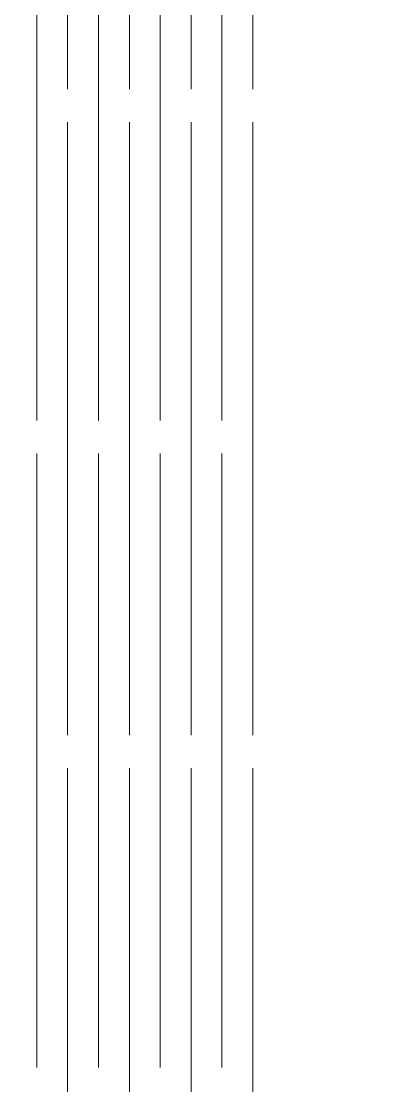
# Model space of a CAD drawing. Header units: millimetres. Extents: x -297 to 103, y -88 to 145.
# Drawn here: x -97.1 to -73.1, y -4.2 to 65.7 of the extents above; entities that cross this region are included whole.
import ezdxf

# ---------------------------------------------------------------- set-up
doc = ezdxf.new("R2010")
doc.units = ezdxf.units.MM
doc.header["$MEASUREMENT"] = 0
doc.layers.add('Layer 2', color=7, linetype='Continuous')

msp = doc.modelspace()

# ---------------------------------------------------------------- linework, layer by layer
at = {"layer": 'Layer 2', "color": 242, "lineweight": 9}
msp.add_open_spline([(103.077, 130.6953), (103.077, 130.6953), (103.077, -73.3769), (103.077, -73.3769), (103.077, -73.3769), (103.077, -80.5232), (95.8072, -86.3708), (86.9223, -86.3708), (86.9223, -86.3708), (86.9223, -86.3708), (-281.1854, -86.3708), (-281.1854, -86.3708), (-281.1854, -86.3708), (-290.0702, -86.3708), (-297.3401, -80.5232), (-297.3401, -73.3769), (-297.3401, -73.3769), (-297.3401, -73.3769), (-297.3401, 130.6953), (-297.3401, 130.6953), (-297.3401, 130.6953), (-297.3401, 137.8417), (-290.0702, 143.6892), (-281.1854, 143.6892), (-281.1854, 143.6892), (-281.1854, 143.6892), (86.9223, 143.6892), (86.9223, 143.6892), (86.9223, 143.6892), (95.8072, 143.6892), (103.077, 137.8417), (103.077, 130.6953)], degree=3, knots=[0, 0, 0, 0, 0.1111111, 0.1111111, 0.1111111, 0.1111111, 0.2222222, 0.2222222, 0.2222222, 0.2222222, 0.3333333, 0.3333333, 0.3333333, 0.3333333, 0.4444444, 0.4444444, 0.4444444, 0.4444444, 0.5555556, 0.5555556, 0.5555556, 0.5555556, 0.6666667, 0.6666667, 0.6666667, 0.6666667, 0.7777778, 0.7777778, 0.7777778, 0.7777778, 1, 1, 1, 1], dxfattribs=at)
for points in [[(-94.0913, 102.5165), (-94.0913, 102.5165), (-94.0913, 61.2144), (-94.0913, 61.2144)], [(-90.0375, 102.5165), (-90.0375, 102.5165), (-90.0375, 61.2144), (-90.0375, 61.2144)], [(-85.9838, 102.5165), (-85.9838, 102.5165), (-85.9838, 61.2144), (-85.9838, 61.2144)], [(-81.9301, 102.5165), (-81.9301, 102.5165), (-81.9301, 61.2144), (-81.9301, 61.2144)], [(-96.1181, 80.7786), (-96.1181, 80.7786), (-96.1181, 39.4765), (-96.1181, 39.4765)], [(-92.0644, 80.7786), (-92.0644, 80.7786), (-92.0644, 39.4765), (-92.0644, 39.4765)], [(-88.0107, 80.7786), (-88.0107, 80.7786), (-88.0107, 39.4765), (-88.0107, 39.4765)], [(-83.957, 80.7786), (-83.957, 80.7786), (-83.957, 39.4765), (-83.957, 39.4765)], [(-94.0913, 59.0406), (-94.0913, 59.0406), (-94.0913, 18.8254), (-94.0913, 18.8254)], [(-90.0375, 59.0406), (-90.0375, 59.0406), (-90.0375, 18.8254), (-90.0375, 18.8254)], [(-85.9838, 59.0406), (-85.9838, 59.0406), (-85.9838, 18.8254), (-85.9838, 18.8254)], [(-81.9301, 59.0406), (-81.9301, 59.0406), (-81.9301, 18.8254), (-81.9301, 18.8254)], [(-96.1181, 37.3027), (-96.1181, 37.3027), (-96.1181, -2.9787), (-96.1181, -2.9787)], [(-92.0644, 37.3027), (-92.0644, 37.3027), (-92.0644, -2.9787), (-92.0644, -2.9787)], [(-88.0107, 37.3027), (-88.0107, 37.3027), (-88.0107, -2.9787), (-88.0107, -2.9787)], [(-83.957, 37.3027), (-83.957, 37.3027), (-83.957, -2.9787), (-83.957, -2.9787)], [(-94.0913, 16.6465), (-94.0913, 16.6465), (-94.0913, -23.5687), (-94.0913, -23.5687)], [(-90.0375, 16.6465), (-90.0375, 16.6465), (-90.0375, -23.5687), (-90.0375, -23.5687)], [(-85.9838, 16.6465), (-85.9838, 16.6465), (-85.9838, -23.5687), (-85.9838, -23.5687)], [(-81.9301, 16.6465), (-81.9301, 16.6465), (-81.9301, -23.5687), (-81.9301, -23.5687)]]:
    msp.add_open_spline(points, degree=3, dxfattribs=at)

doc.saveas('drawing.dxf')
